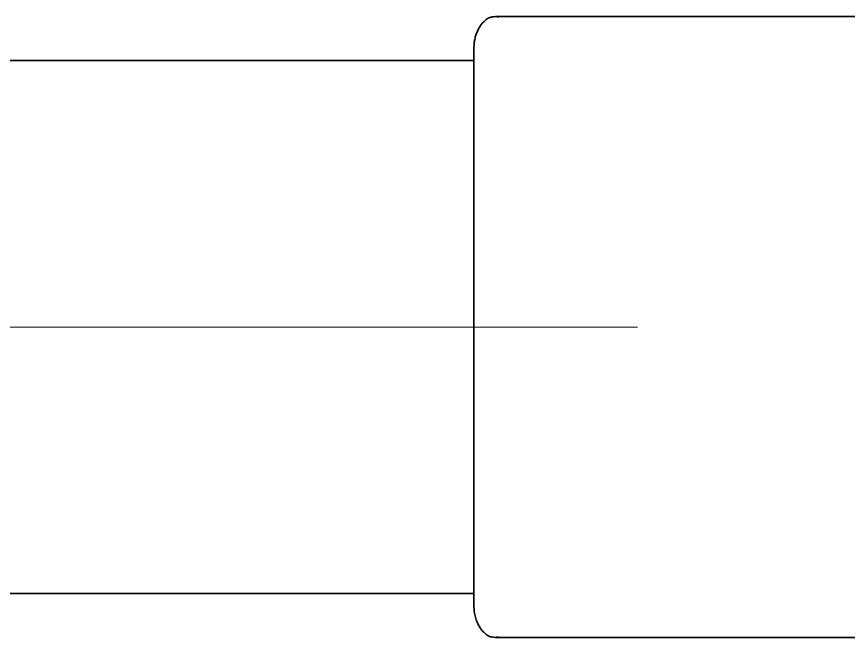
# Model space of a CAD drawing. Extents: x 5987 to 10491, y -672 to 3708.
# Drawn here: x 9496.48 to 9530.07, y 1337.3 to 1362.35 of the extents above; entities that cross this region are included whole.
import ezdxf

# ---------------------------------------------------------------- set-up
doc = ezdxf.new("R2010")
doc.units = 0
doc.header["$LTSCALE"] = 5
doc.layers.get('0').update_dxf_attribs({"linetype": 'CONTINUOUS', "lineweight": 0})
doc.layers.add('1', color=7, linetype='CONTINUOUS', true_color=0xffffff)

msp = doc.modelspace()

# ---------------------------------------------------------------- linework, layer by layer
at = {"color": 4}
msp.add_line((9414.053, 1349.826), (9521.553, 1349.826), dxfattribs=at)
at = {"layer": '1', "color": 7, "linetype": 'Continuous', "lineweight": 35}
for p, q in [((9534.153, 1362.352), (9515.833, 1362.352)), ((9514.953, 1338.529), (9514.953, 1361.124)), ((9514.953, 1360.576), (9495.553, 1360.576)), ((9495.553, 1339.076), (9514.953, 1339.076)), ((9515.835, 1337.3), (9534.153, 1337.3))]:
    msp.add_line(p, q, dxfattribs=at)
for points, knots in [([(9515.106, 1361.794), (9515.13, 1361.844), (9515.156, 1361.894), (9515.216, 1361.99), (9515.249, 1362.036), (9515.306, 1362.103), (9515.325, 1362.124), (9515.367, 1362.167), (9515.389, 1362.187), (9515.458, 1362.245), (9515.509, 1362.281), (9515.565, 1362.311)], [0, 0, 0, 0, 0.25, 0.25, 0.5, 0.5, 0.625, 0.625, 0.75, 0.75, 1, 1, 1, 1]), ([(9514.953, 1361.124), (9514.953, 1361.131), (9514.953, 1361.139), (9514.954, 1361.154), (9514.954, 1361.177), (9514.957, 1361.23), (9514.961, 1361.275), (9514.968, 1361.335), (9514.973, 1361.364), (9514.983, 1361.422), (9514.989, 1361.451), (9515.01, 1361.535), (9515.026, 1361.589), (9515.063, 1361.694), (9515.084, 1361.745), (9515.106, 1361.794)], [0, 0, 0, 0, 0.03125, 0.03125, 0.0625, 0.125, 0.25, 0.25, 0.375, 0.375, 0.5, 0.5, 0.75, 0.75, 1, 1, 1, 1]), ([(9515.106, 1337.859), (9515.13, 1337.808), (9515.156, 1337.758), (9515.216, 1337.662), (9515.249, 1337.616), (9515.306, 1337.55), (9515.325, 1337.528), (9515.367, 1337.486), (9515.389, 1337.465), (9515.458, 1337.407), (9515.509, 1337.372), (9515.565, 1337.341)], [0, 0, 0, 0, 0.25, 0.25, 0.5, 0.5, 0.625, 0.625, 0.75, 0.75, 1, 1, 1, 1]), ([(9515.953, 1337.307), (9515.945, 1337.306), (9515.937, 1337.305), (9515.92, 1337.304), (9515.912, 1337.303), (9515.888, 1337.301), (9515.871, 1337.3), (9515.822, 1337.299), (9515.789, 1337.3), (9515.725, 1337.306), (9515.693, 1337.31), (9515.628, 1337.322), (9515.596, 1337.331), (9515.565, 1337.341)], [0, 0, 0, 0, 0.0625, 0.0625, 0.125, 0.125, 0.25, 0.25, 0.5, 0.5, 0.75, 0.75, 1, 1, 1, 1])]:
    msp.add_open_spline(points, degree=3, knots=knots, dxfattribs=at)
for points in [[(9515.565, 1362.311), (9515.607, 1362.325), (9515.692, 1362.345), (9515.822, 1362.355), (9515.91, 1362.35), (9515.953, 1362.345)], [(9514.953, 1338.529), (9514.953, 1338.442), (9514.969, 1338.275), (9515.026, 1338.049), (9515.079, 1337.919), (9515.106, 1337.859)]]:
    msp.add_open_spline(points, degree=3, dxfattribs=at)

doc.saveas('drawing.dxf')
